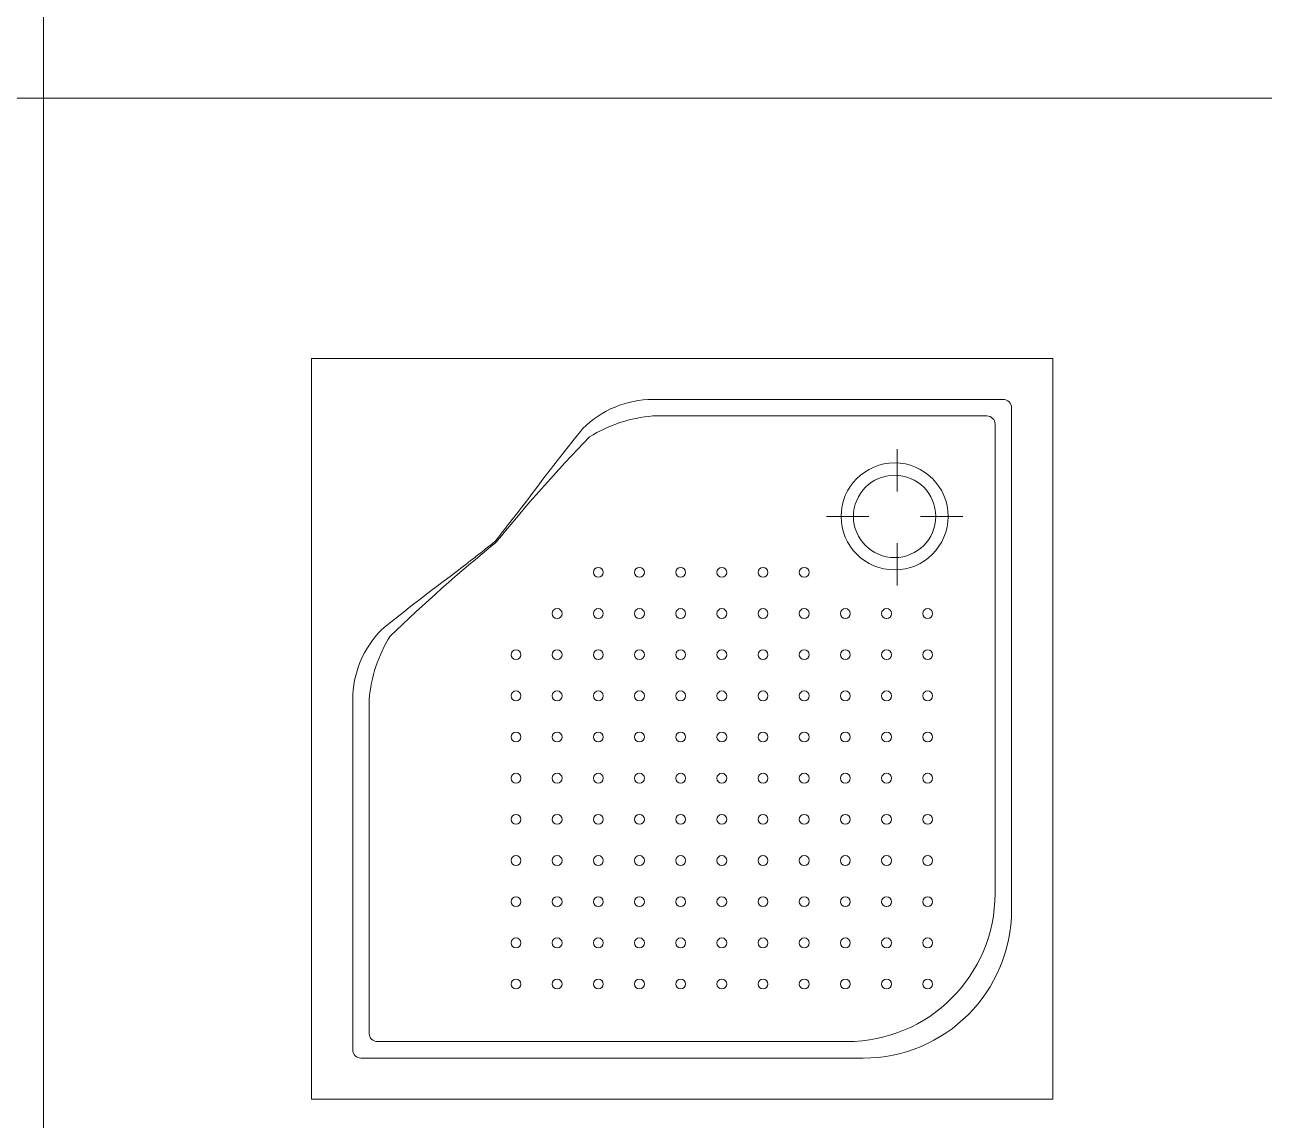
# Model space of a CAD drawing. Header units: inches. Extents: x 242965 to 445791, y 236206 to 423703.
# Drawn here: x 354553 to 357563, y 364606 to 367268 of the extents above; entities that cross this region are included whole.
import ezdxf

# ---------------------------------------------------------------- set-up
doc = ezdxf.new("R2010")
doc.units = ezdxf.units.IN
doc.header["$MEASUREMENT"] = 0
doc.layers.add('9', color=251, linetype='Continuous', lineweight=13)
doc.layers.add('e', color=96, linetype='Continuous', lineweight=5)

# ---------------------------------------------------------------- blocks, each defined once
blk = doc.blocks.new('A$C5C1F6038')
for p, q in [((900, 900), (0, 900)), ((0, 900), (0, 0)), ((900, 0), (900, 900)), ((414.4, 850), (840, 850)), ((414.4, 850), (840, 850)), ((840, 850), (414.4, 850)), ((414.4, 830), (820, 830)), ((820, 830), (414.4, 830)), ((850, 230), (850, 840)), ((830, 250), (830, 820)), ((711, 738.2), (711, 789.7)), ((676.6, 708), (625.1, 708)), ((739.3, 708), (790.9, 708)), ((711, 675.5), (711, 623.9)), ((50, 485.6), (50, 60)), ((50, 485.6), (50, 60)), ((70, 485.6), (70, 80)), ((80, 70), (650, 70)), ((60, 50), (670, 50)), ((60, 50), (400, 50)), ((0, 0), (900, 0))]:
    blk.add_line(p, q)
for centre, radius in [((708, 708), 65), ((708, 708), 50), ((348.2, 640), 6), ((398.2, 640), 6), ((448.2, 640), 6), ((498.2, 640), 6), ((548.2, 640), 6), ((598.2, 640), 6), ((298.2, 590), 6), ((348.2, 590), 6), ((398.2, 590), 6), ((448.2, 590), 6), ((498.2, 590), 6), ((548.2, 590), 6), ((598.2, 590), 6), ((648.2, 590), 6), ((698.2, 590), 6), ((748.2, 590), 6), ((248.2, 540), 6), ((298.2, 540), 6), ((348.2, 540), 6), ((398.2, 540), 6), ((448.2, 540), 6), ((498.2, 540), 6), ((548.2, 540), 6), ((598.2, 540), 6), ((648.2, 540), 6), ((698.2, 540), 6), ((748.2, 540), 6), ((248.2, 490), 6), ((298.2, 490), 6), ((348.2, 490), 6), ((398.2, 490), 6), ((448.2, 490), 6), ((498.2, 490), 6), ((548.2, 490), 6), ((598.2, 490), 6), ((648.2, 490), 6), ((698.2, 490), 6), ((748.2, 490), 6), ((248.2, 440), 6), ((298.2, 440), 6), ((348.2, 440), 6), ((398.2, 440), 6), ((448.2, 440), 6), ((498.2, 440), 6), ((548.2, 440), 6), ((598.2, 440), 6), ((648.2, 440), 6), ((698.2, 440), 6), ((748.2, 440), 6), ((248.2, 390), 6), ((298.2, 390), 6), ((348.2, 390), 6), ((398.2, 390), 6), ((448.2, 390), 6), ((498.2, 390), 6), ((548.2, 390), 6), ((598.2, 390), 6), ((648.2, 390), 6), ((698.2, 390), 6), ((748.2, 390), 6), ((248.2, 340), 6), ((298.2, 340), 6), ((348.2, 340), 6), ((398.2, 340), 6), ((448.2, 340), 6), ((498.2, 340), 6), ((548.2, 340), 6), ((598.2, 340), 6), ((648.2, 340), 6), ((698.2, 340), 6), ((748.2, 340), 6), ((248.2, 290), 6), ((298.2, 290), 6), ((348.2, 290), 6), ((398.2, 290), 6), ((448.2, 290), 6), ((498.2, 290), 6), ((548.2, 290), 6), ((598.2, 290), 6), ((648.2, 290), 6), ((698.2, 290), 6), ((748.2, 290), 6), ((248.2, 240), 6), ((298.2, 240), 6), ((348.2, 240), 6), ((398.2, 240), 6), ((448.2, 240), 6), ((498.2, 240), 6), ((548.2, 240), 6), ((598.2, 240), 6), ((648.2, 240), 6), ((698.2, 240), 6), ((748.2, 240), 6), ((248.2, 190), 6), ((298.2, 190), 6), ((348.2, 190), 6), ((398.2, 190), 6), ((448.2, 190), 6), ((498.2, 190), 6), ((548.2, 190), 6), ((598.2, 190), 6), ((648.2, 190), 6), ((698.2, 190), 6), ((748.2, 190), 6), ((248.2, 140), 6), ((298.2, 140), 6), ((348.2, 140), 6), ((398.2, 140), 6), ((448.2, 140), 6), ((498.2, 140), 6), ((548.2, 140), 6), ((598.2, 140), 6), ((648.2, 140), 6), ((698.2, 140), 6), ((748.2, 140), 6)]:
    blk.add_circle(centre, radius)
for centre, radius, start, end in [((414.4, 730), 120, 90, 135), ((840, 840), 10, 0, 90), ((428.8, 657.4), 173.2, 94.783, 121.775), ((820, 820), 10, 0, 90), ((2290.2, -777), 2525.5, 140.9284, 143.5202), ((1785.6, -594.9), 2013.8, 135.9755, 140.8588), ((29812.2, -22407.3), 37529.2, 141.94859, 142.04004), ((23307.3, -28912.2), 37529.2, 127.95996, 128.05141), ((1494.9, -885.6), 2013.8, 129.1412, 134.0245), ((1677, -1390.2), 2525.5, 126.4798, 129.0716), ((170, 485.6), 120, 135, 180), ((242.6, 471.2), 173.2, 148.225, 175.217), ((650, 250), 180, 270, 0), ((670, 230), 180, 270, 0), ((80, 80), 10, 180, 270), ((60, 60), 10, 180, 270)]:
    blk.add_arc(centre, radius, start, end)

msp = doc.modelspace()

# ---------------------------------------------------------------- linework, layer by layer
at = {"layer": 'e', "linetype": 'Continuous'}
msp.add_line((354598.04, 336420.808), (354598.04, 372060.808), dxfattribs=at)
at = {"layer": 'e'}
msp.add_line((291368.494, 367089.286), (443316.424, 367089.285), dxfattribs=at)

# ---------------------------------------------------------------- block references
at = {"layer": '9', "xscale": 2, "yscale": 2, "zscale": 2}
msp.add_blockref('A$C5C1F6038', (355249.406, 364657.274), dxfattribs=at)

doc.saveas('drawing.dxf')
